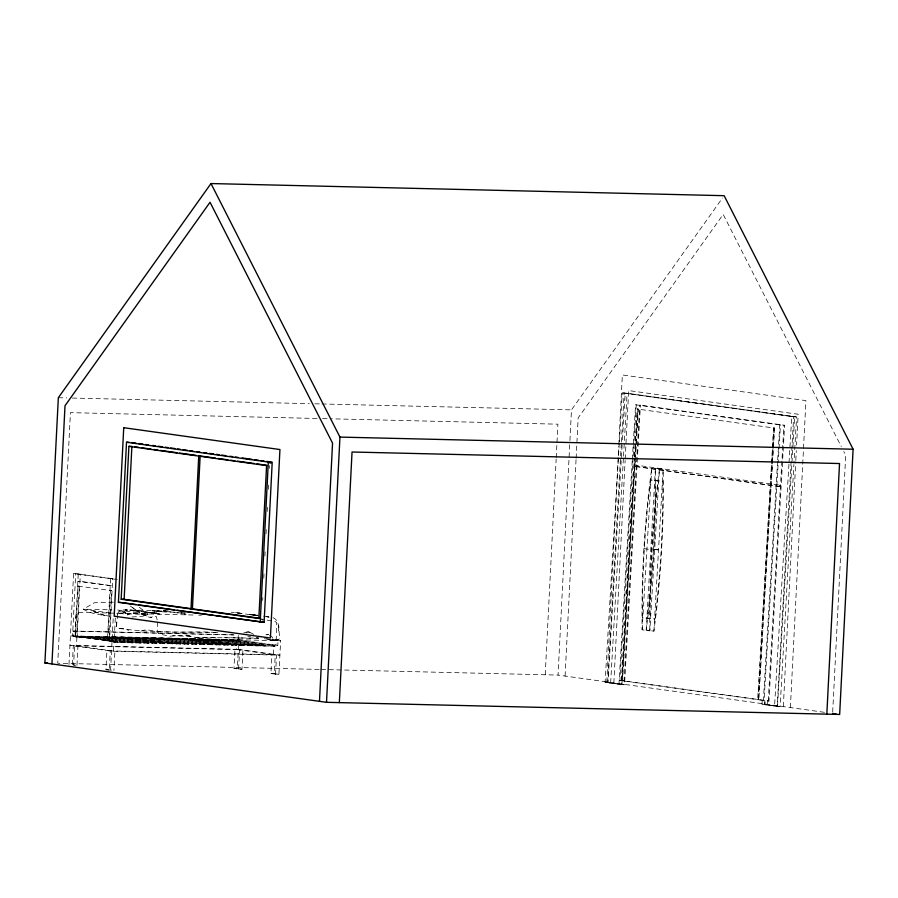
<?xml version="1.0" encoding="UTF-8"?>
<svg xmlns="http://www.w3.org/2000/svg" width="898" height="898" viewBox="0 0 898 898"><rect width="100%" height="100%" fill="white"/><g stroke="black" fill="none" stroke-linecap="round" stroke-linejoin="round"><path stroke-width="0.67" stroke-dasharray="4.49 3.37" d="M157.408 622.134L157.262 632.214L160.248 634.235L170.07 636.199L186.436 635.189L192.262 636.592L172.562 635.627M68.989 664.554L73.602 573.452L117.29 579.311M120.512 641.666L120.455 642.62L72.547 635.84L75.713 573.496M233.458 634.841L72.794 631.036L73.715 631.171L73.468 635.964L238.037 639.859L277.774 645.415L278.01 640.611L271.162 639.657M72.356 664.632L73.322 645.46L114.899 651.263L113.934 670.447M75.488 636.446L78.036 586.091L79.293 586.125L76.745 636.469M76.914 637.165L76.476 645.797L236.41 649.58L236.848 640.947L76.914 637.165L75.758 637.008L75.814 636.042L124.474 642.721L124.53 641.756M76.97 665.283L77.946 646.1L74.579 646.021L73.602 665.205L76.97 665.283L73.513 664.801M81.19 637.131L81.235 636.177L128.493 642.811L128.549 641.857M85.209 637.232L85.254 636.267L132.511 642.912L132.556 641.947M89.228 637.322L89.272 636.368L136.53 643.002L136.575 642.048M93.246 637.423L93.291 636.457L140.548 643.103L140.593 642.137M97.265 637.513L97.31 636.559L144.567 643.192L144.612 642.238M101.283 637.614L101.328 636.648L148.585 643.282L148.63 642.328M105.302 637.703L105.347 636.749L152.604 643.383L152.649 642.429L113.384 636.94L113.339 637.894M109.41 670.211L105.942 669.717L106.918 650.545L110.286 650.623L109.309 669.807L111.621 670.121M107.827 640.959L110.375 590.615L111.633 590.637L109.085 640.992M109.32 637.805L109.365 636.839L156.622 643.473L156.667 642.519M110.566 670.368L113.215 618.049M278.919 674.353L274.305 673.702L275.271 654.53L271.903 654.44L270.938 673.623L278.919 674.353L280.625 640.779L113.451 636.727L113.204 641.52L277.774 645.415M274.968 646.279L113.878 642.328L113.44 650.96L273.374 654.743L273.811 646.111L274.968 646.279L275.012 645.314L235.747 639.825L235.703 640.79L236.848 640.947M115.314 618.093L114.125 641.643L70.448 635.784L72.547 635.84M115.079 641.531L115.023 642.497L113.878 642.328M140.941 631.036L146.497 629.644C170.104 634.639 194.72 630.273 218.483 632.742C185.347 631.507 151.796 633.202 119.142 628.398L116.448 626.523L116.83 618.991M117.357 637.984L117.402 637.03L164.66 643.664L164.704 642.71M125.394 638.175L125.439 637.221L172.697 643.855L172.742 642.901M133.432 638.366L133.476 637.412L180.734 644.046L180.779 643.091M141.469 638.557L141.514 637.602L188.771 644.236L188.816 643.282M145.487 638.658L145.532 637.692L192.789 644.337L192.834 643.372M149.506 638.747L149.551 637.793L196.808 644.427L196.853 643.473M153.524 638.848L153.569 637.883L200.826 644.528L200.871 643.563M157.532 638.938L157.588 637.984L204.845 644.618L204.89 643.664M161.55 639.039L161.606 638.074L208.864 644.719L208.908 643.754M165.569 639.129L165.625 638.175L212.882 644.809L212.927 643.855M169.587 639.23L169.643 638.265L216.901 644.899L216.946 643.945M173.606 639.32L173.662 638.366L220.919 645L220.964 644.034L181.699 638.557L181.643 639.511M176.76 642.99L176.715 643.956L137.45 638.467L137.495 637.501L184.752 644.147L184.797 643.181M177.624 639.41L177.681 638.456L224.938 645.09L224.983 644.135M185.662 639.601L185.718 638.646L232.964 645.28L233.02 644.326M193.699 639.791L193.755 638.837L241.001 645.471L241.057 644.517M201.736 639.982L201.781 639.028L249.038 645.662L249.094 644.708M209.773 640.173L209.818 639.219L257.075 645.853L257.131 644.899M213.791 640.274L213.836 639.309L261.094 645.954L261.15 644.989M217.81 640.364L217.855 639.41L265.112 646.044L265.168 645.09L225.892 639.601L225.847 640.555M221.828 640.465L221.873 639.499L269.131 646.145L269.187 645.179L229.91 639.69L229.866 640.656M238.599 669.111L239.564 649.928L242.931 650.006L241.966 669.19L238.599 669.111L233.974 668.46L234.95 649.276L276.528 655.091L275.551 674.275M238.037 639.859L238.284 635.066M241.966 669.19L237.341 668.539L239.048 634.976M245.075 644.607L245.019 645.572L205.754 640.083L205.799 639.118L253.056 645.763L253.113 644.798M262.676 600.47L262.822 597.686M263.799 578.233L264.012 574.058M264.932 555.997L265.146 551.821M266.055 533.76L266.268 529.584M267.177 511.523L267.391 507.348M268.311 489.287L268.524 485.111M269.366 468.43L269.501 465.658M545.221 674.78L556.143 459.181M556.21 457.778L556.917 443.78M556.996 442.377L557.916 424.182L333.775 418.872M824.443 712.327L558.051 675.083L569.86 441.973M569.927 440.581L571.487 409.87L722.508 197.964M565.089 676.071L576.045 459.742M576.112 458.35L578.166 417.873L723.193 214.409L841.258 446.531M606.812 681.908L618.756 446.115M618.823 444.723L622.359 374.96L805.933 400.62L790.386 707.557M613.85 682.884L625.12 460.494M625.188 459.103L628.667 390.563L798.154 414.259L796.593 445.026M783.337 706.58L795.74 461.808M795.808 460.416L796.313 450.616M832.693 712.069L845.703 455.275L843.794 451.526M621.315 443.432L607.721 682.648L624.537 684.747L640.431 405.11L639.746 405.077L624.076 680.796M621.394 442.041L624.177 393.077L627.107 393.234L796.593 416.919L793.967 463.087M610.651 682.817L623.448 457.587M623.526 456.184L627.107 393.234M624.537 684.747L621.607 684.59L634.482 458.036M634.56 456.633L637.266 409.028L638.051 409.073L635.346 456.678M635.256 458.081L622.606 680.718L768.946 700.99L784.616 425.27L639.746 405.077M780.149 486.626L635.178 466.432L635.256 465.029L636.042 465.074L635.964 466.477L780.149 486.626L780.227 485.223L635.256 465.029M646.201 630.082L655.405 468.139L663.117 469.216A950.23 830.897 -82 0 1 661.545 550.351A948.658 829.528 -82 0 1 655.607 617.813L653.912 631.159L646.201 630.082L647.885 616.735A948.658 829.528 -82 0 0 653.834 549.273A950.23 830.897 -82 0 0 655.405 468.139M653.912 631.159L663.117 469.216M633.101 458.002L619.878 680.504L764.849 700.665L764.625 704.582L780.138 706.501L793.888 464.491M779.374 486.581L779.453 485.178L780.227 485.223M767.554 704.739L767.779 700.822L764.849 700.665M768.261 700.956L783.932 425.225L784.616 425.27M780.138 706.501L777.208 706.344L793.664 416.762L796.593 416.919M621.607 684.59L605.072 682.435L619.283 443.253M619.373 441.861L622.28 392.897L625.21 393.099L622.303 442.052M635.178 460.854L621.887 684.568L608.002 682.637L622.213 443.455M632.248 460.753L618.958 684.377L621.887 684.568M632.327 459.361L635.571 404.774L636.255 404.83L633.18 456.599M621.337 680.605L634.572 458.002M634.65 456.599L637.479 408.994L638.265 409.05L635.268 459.45M642.137 629.801L651.757 467.88L659.469 468.958L649.849 630.879L642.137 629.801A951.027 831.604 -82 0 1 643.922 548.633A947.626 828.63 -82 0 1 650.04 481.216L651.757 467.88M774.559 428.099L758.417 699.71L757.643 699.654L773.773 428.054L774.559 428.099L637.266 409.028M777.208 706.344L761.987 704.369L762.211 700.451L765.141 700.642L764.916 704.56L777.488 706.322L794.696 416.784L624.177 393.077M777.601 461.314L763.379 700.608L764.063 700.665L778.117 464.165M777.679 459.922L779.767 424.934L780.452 424.979L778.207 462.762M788.938 464.154L774.559 706.131L777.488 706.322M789.016 462.751L791.767 416.593L622.28 392.897M116.448 626.523L117.683 613.974L119.019 611.718L124.699 612.144L127.202 613.188L127.684 614.917L132.141 613.031L142.445 614.468L149.517 617.274L151.672 617.543L152.334 616.062L156.308 616.556L157.419 620.877M655.024 618.991L655.192 617.656A946.851 827.945 -82 0 0 661.13 550.328A950.836 831.425 -82 0 0 662.859 482.776L662.847 481.429L654.709 480.329L655.147 481.698A950.836 831.425 -82 0 1 653.407 549.25A946.851 827.945 -82 0 1 647.48 616.578L646.897 617.891L654.608 618.969M650.612 480.048L650.444 481.373A945.819 827.047 -82 0 0 644.337 548.667A951.476 831.986 -82 0 0 642.429 616.241L642.44 617.577L650.579 618.688L650.152 617.319A951.476 831.986 -82 0 1 652.06 549.744A945.819 827.047 -82 0 1 658.155 482.451L658.75 481.148L651.039 480.071M659.469 468.958L657.751 482.293A947.626 828.63 -82 0 0 651.634 549.711A951.027 831.604 -82 0 0 649.849 630.879M117.346 614.131L119.064 611.201L120.961 609.933L160.158 610.561M272.06 640.173L269.748 639.892L276.831 640.151L278.683 639.679L279.907 637.906C278.054 631.159 280.771 620.832 272.745 617.487M243.684 633L248.364 631.44L253.752 634.392M266.762 634.987L268.569 634.437L265.853 634.65M276.831 640.151L278.156 639.78L273.632 640.072L272.375 637.243L269.523 635.144M165.468 610.662L163.391 610.909L168.689 610.887L163.739 610.629M246.108 632.877L249.678 632.473M146.722 612.088L144.825 612.2L152.211 612.93L134.229 610.831L132.713 611.583L135.587 610.662L157.734 613.671L146.722 612.088L150.55 612.784L149.539 612.593M186.155 614.423L184.438 614.524M186.436 635.189L195.831 637.524L258.13 638.074M131.95 616.982L142.804 616.219L148.271 614.299L137.944 606.15M184.741 613.087L180.824 612.997L185.482 613.031L173.853 612.649L184.584 613.098M257.748 615.579L231.28 612.245M195.831 637.524L215.902 637.748M58.336 397.724L66.744 397.926M72.356 398.061L309.305 403.662M314.906 403.797L320.519 403.932M321.922 403.965L571.487 409.87M316.972 418.479L70.426 412.642L57.73 663.252L319.688 669.448M322.573 418.614L332.383 418.838M193.048 615.007L80.427 612.346L76.498 613.334L75.713 616.881L75.163 635.705L116.549 641.475M198.615 615.141L201.388 615.209M73.715 631.171L234.097 634.965M75.758 637.008L235.703 640.79M272.251 645.157L275.697 644.899L276.124 643.956L276.629 622.494L274.653 621.248L261.183 619.317M321.08 669.481L558.051 675.083M233.974 668.46L237.341 668.539M105.942 669.717L109.309 669.807M270.938 673.623L274.305 673.702M113.316 602.176L94.346 602.749L83.278 609.214C92.045 614.501 102.641 614.939 112.542 616.589M258.646 638.59L224.006 637.501M237.42 613.3L241.102 613.413L238.576 613.334M635.178 466.432L635.964 466.477M621.82 680.673L624.761 680.83M257.344 615.209L249.678 614.726L258.59 615.298M791.767 416.593L794.696 416.784M619.193 680.46L622.123 680.65M605.072 682.435L608.002 682.637M761.987 704.369L764.916 704.56M119.142 628.398L124.8 628.836L128.728 630.374M239.957 612.863L234.03 612.313M263.72 616.219L268.704 616.69L266.066 616.443M117.784 610.034L148.271 614.299A202.488 9.889 2.9 0 1 116.168 613.547M110.757 613.121L83.278 609.214A202.488 9.889 2.9 0 1 111.79 609.865M255.571 614.917L248.701 614.03L253.719 615.265M635.571 404.774L780.452 424.979M653.834 549.273L661.545 550.351M653.418 549.25L661.13 550.328M643.922 548.633L652.049 549.744M73.602 573.452L115.18 579.255M78.036 586.091L111.633 590.637M767.779 700.822L768.946 700.99M272.307 639.623L280.625 640.779M247.87 636.401L250.609 636.783M256.098 637.546L258.837 637.939M264.315 638.702L269.793 639.466M113.451 636.727L114.372 636.85M266.392 616.679L269.074 617.139L266.829 616.746M124.699 612.144L122.532 611.628L127.684 614.917M266.583 638.736L269.815 639.544M142.793 614.591L151.672 617.543M248.364 631.44L250.609 632.843M130.277 606.004L139.617 612.919L131.119 606.397M261.767 618.542L262.912 620.395M278.784 626.389L278.661 630.867L278.582 625.839L278.784 626.389M78.227 574.091L75.062 636.435L77.172 636.48L80.326 574.136L78.227 574.091M110.555 578.615L107.401 640.947L109.511 641.004L112.665 578.66L110.555 578.615M121.421 637.12L121.376 638.085L160.641 643.574L160.686 642.609L121.421 637.12M129.458 637.311L129.413 638.276L168.678 643.765L168.723 642.8L129.458 637.311M189.736 638.736L189.68 639.702L228.945 645.191L229.001 644.225L189.736 638.736M197.773 638.927L197.717 639.892L236.982 645.381L237.038 644.416L197.773 638.927M773.56 428.077L758.125 699.722L758.9 699.766L774.345 428.121L773.56 428.077M127.011 609.877L124.99 609.978L132.421 610.46L127.011 609.877M156.813 612.806L145.51 612.47L156.813 612.806M169.206 611.807L153.895 611.549L174.392 612.2L169.206 611.807M79.967 581.332L77.857 581.287L112.306 585.855L79.967 581.332M238.318 649.355L69.954 645.37L111.532 651.185L279.895 655.17L238.318 649.355M141.66 611.224L134.498 611.022L130.289 609.944L141.66 611.224M161.786 611.201L152.099 610.797L161.786 611.201M159.833 613.985L153.412 613.334L159.833 613.985M104.606 615.444L91.933 610.606L104.606 615.444M125.63 613.323L124.575 611.807L125.63 613.323"/><path stroke-width="1.35" d="M44.9 662.949L58.336 397.724L210.996 183.551L724.136 195.685L853.1 449.225L839.664 714.449L326.513 702.315L44.9 662.949L47.471 663.005M51.938 663.936L65.015 405.739L210.042 202.263L332.552 443.129L319.475 701.327M264.068 622.258L118.413 602.345L126.517 442.243L129.099 442.31M128.908 446.34L266.583 465.579L258.837 618.464L121.163 599.224L128.908 446.34L131.883 446.407L124.137 599.292L258.983 618.15M191.016 608.642L198.761 455.757L215.408 458.092M192.408 608.844L200.153 455.959M260.196 622.168L268.311 462.066L126.517 442.243M326.513 702.315L339.949 437.09L210.996 183.551M339.343 702.618L352.038 452.008L839.529 463.536L826.834 714.146M339.949 437.09L853.1 449.225M268.311 462.066L272.184 462.156M121.163 599.224L124.137 599.292M118.413 602.345L120.994 602.412M131.782 442.534L135.946 443.118M138.73 443.5L142.894 444.083M145.678 444.476L148.451 444.858M152.615 445.442L155.399 445.835M158.183 446.227L162.347 446.8M165.12 447.193L167.904 447.586M170.687 447.967L174.852 448.551M177.624 448.944L180.408 449.326M183.181 449.718L187.356 450.302M190.129 450.684L192.913 451.077M197.077 451.66L199.861 452.053M204.014 452.626L206.742 453.007M209.47 453.389L213.556 453.961M216.283 454.343L219.011 454.725M221.739 455.106L225.825 455.679M229.922 456.251L232.638 456.633M235.366 457.015L238.093 457.396M242.191 457.969L251.732 459.293M254.46 459.675L258.545 460.247M261.273 460.629L264.001 461.011M266.728 461.392L270.814 461.965M269.4 462.784L272.161 463.166L264.091 622.426L215.801 615.68M134.61 446.789L138.707 447.361M141.435 447.743L150.987 449.079M153.715 449.46L157.812 450.033M160.54 450.414L176.917 452.704M179.656 453.086L196.033 455.376M218.18 458.485L227.89 459.832M230.663 460.225L234.827 460.809M237.6 461.19L254.246 463.525M257.019 463.907L266.728 465.265M121.971 602.558L135.766 604.489M138.528 604.87L174.403 609.888M177.164 610.27L213.039 615.287M832.626 713.461L836.139 713.955M123.733 427.706L114.181 616.196L270.399 638.029L279.94 449.539L123.733 427.706"/></g></svg>
